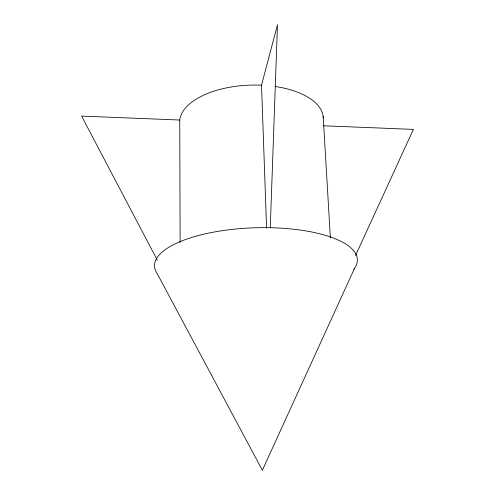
<?xml version="1.0" encoding="UTF-8"?>
<svg xmlns="http://www.w3.org/2000/svg" width="495" height="495" viewBox="0 0 495 495"><rect width="100%" height="100%" fill="white"/><g stroke="black" fill="none" stroke-linecap="round" stroke-linejoin="round"><path stroke-width="0.74" d="M270.264 227.762L277.478 24.75L261.515 85.19L266.601 228.158M354.562 268.284L262.369 470.25L157.138 273.512A101.469 35.065 -1.8 0 1 257.703 227.712A101.469 35.065 -1.8 0 1 353.814 269.323M355.558 255.482L413.393 129.387L323.408 125.786M261.515 85.19A71.868 35.256 -1.8 0 0 179.747 120.031L81.607 116.102L157.342 260.197M323.192 116.542L330.388 237.94M179.747 120.031L180.124 242.63M275.096 86.483A71.868 35.256 -1.8 0 1 323.309 118.076"/></g></svg>
